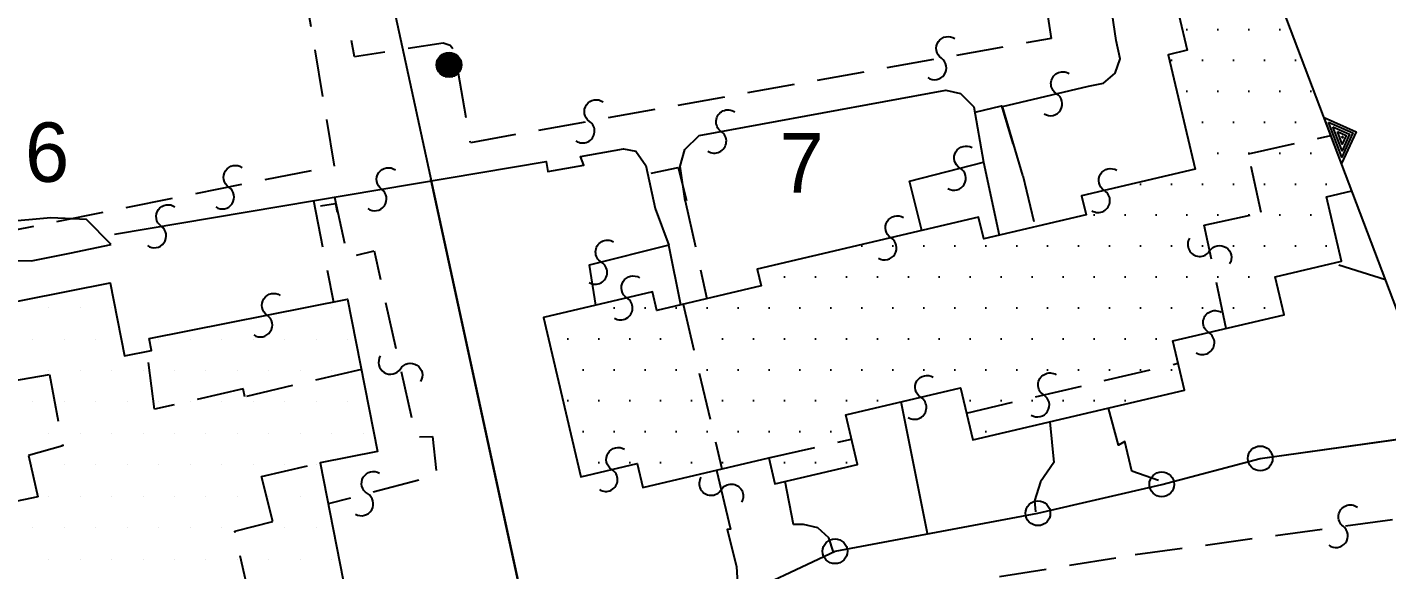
# Model space of a CAD drawing. Extents: x 160399 to 161261, y 619805 to 620526.
# Drawn here: x 160842.3 to 160910.9, y 620202.4 to 620229.8 of the extents above; entities that cross this region are included whole.
import ezdxf
from ezdxf.enums import TextEntityAlignment as Align

# ---------------------------------------------------------------- set-up
doc = ezdxf.new("R2010")
doc.units = 0
doc.header["$LTSCALE"] = 0.3749999999999999
doc.header["$MEASUREMENT"] = 0
doc.linetypes.add('HIDDEN', pattern=[9.524999999999999, 6.35, -3.175])
doc.layers.get('0').update_dxf_attribs({"linetype": 'CONTINUOUS'})
for name, color, linetype in [('FNCP002', 251, 'CONTINUOUS'), ('PCLP001', 7, 'CONTINUOUS'), ('PCLP004', 7, 'CONTINUOUS'), ('PCLS001', 2, 'CONTINUOUS'), ('PCLS002', 2, 'CONTINUOUS'), ('PH-BLDH001', 3, 'CONTINUOUS'), ('PH-BLDP001', 3, 'CONTINUOUS'), ('PH-BLDP008', 3, 'CONTINUOUS'), ('PH-BLDP030', 3, 'HIDDEN'), ('PH-BLDP034', 3, 'CONTINUOUS'), ('PH-FNCP000', 3, 'CONTINUOUS'), ('PH-FNCP006', 3, 'CONTINUOUS'), ('PH-LGTS008', 3, 'CONTINUOUS'), ('PH-RODP021', 3, 'HIDDEN'), ('PH-RODP023', 3, 'HIDDEN'), ('PH-TREP001', 3, 'CONTINUOUS'), ('SRVS007', 2, 'CONTINUOUS'), ('UD_PCLS008', 11, 'CONTINUOUS')]:
    doc.layers.add(name, color=color, linetype=linetype)
doc.styles.add('HEBTXT', font='hebtxt')

# ---------------------------------------------------------------- blocks, each defined once
blk = doc.blocks.new('*X24')
at = {"color": 0}
for p, q in [((160841.53125, 620215.6124999999), (160841.53125, 620215.6124999999)), ((160843.11875, 620215.6124999999), (160843.11875, 620215.6124999999)), ((160844.70625, 620215.6124999999), (160844.70625, 620215.6124999999)), ((160846.29375, 620215.6124999999), (160846.29375, 620215.6124999999)), ((160847.8812499999, 620215.6124999999), (160847.8812499999, 620215.6124999999)), ((160858.99375, 620215.6124999999), (160858.99375, 620215.6124999999)), ((160840.7375, 620214.025), (160840.7375, 620214.025)), ((160842.325, 620214.025), (160842.325, 620214.025)), ((160843.9125, 620214.025), (160843.9125, 620214.025)), ((160845.5, 620214.025), (160845.5, 620214.025)), ((160847.0875, 620214.025), (160847.0875, 620214.025)), ((160850.2625, 620214.025), (160850.2625, 620214.025)), ((160851.85, 620214.025), (160851.85, 620214.025)), ((160853.4375, 620214.025), (160853.4375, 620214.025)), ((160855.025, 620214.025), (160855.025, 620214.025)), ((160856.6125, 620214.025), (160856.6125, 620214.025)), ((160858.2, 620214.025), (160858.2, 620214.025)), ((160859.7875, 620214.025), (160859.7875, 620214.025)), ((160839.94375, 620212.4375), (160839.94375, 620212.4375)), ((160841.53125, 620212.4375), (160841.53125, 620212.4375)), ((160843.11875, 620212.4375), (160843.11875, 620212.4375)), ((160844.70625, 620212.4375), (160844.70625, 620212.4375)), ((160846.29375, 620212.4375), (160846.29375, 620212.4375)), ((160847.88125, 620212.4375), (160847.88125, 620212.4375)), ((160849.46875, 620212.4375), (160849.46875, 620212.4375)), ((160851.05625, 620212.4375), (160851.05625, 620212.4375)), ((160852.64375, 620212.4375), (160852.64375, 620212.4375)), ((160854.23125, 620212.4375), (160854.23125, 620212.4375)), ((160855.8187499999, 620212.4375), (160855.8187499999, 620212.4375)), ((160857.4062499999, 620212.4375), (160857.4062499999, 620212.4375)), ((160858.9937499999, 620212.4375), (160858.9937499999, 620212.4375)), ((160840.7375, 620210.85), (160840.7375, 620210.85)), ((160842.325, 620210.85), (160842.325, 620210.85)), ((160843.9125, 620210.85), (160843.9125, 620210.85)), ((160845.5, 620210.85), (160845.5, 620210.85)), ((160847.0875, 620210.85), (160847.0875, 620210.85)), ((160848.675, 620210.85), (160848.675, 620210.85)), ((160850.2625, 620210.85), (160850.2625, 620210.85)), ((160851.8499999999, 620210.85), (160851.8499999999, 620210.85)), ((160853.4374999999, 620210.85), (160853.4374999999, 620210.85)), ((160855.0249999999, 620210.85), (160855.0249999999, 620210.85)), ((160856.6124999999, 620210.85), (160856.6124999999, 620210.85)), ((160858.1999999999, 620210.85), (160858.1999999999, 620210.85)), ((160859.7874999999, 620210.85), (160859.7874999999, 620210.85)), ((160841.53125, 620209.2625), (160841.53125, 620209.2625)), ((160843.11875, 620209.2625), (160843.11875, 620209.2625)), ((160844.70625, 620209.2625), (160844.70625, 620209.2625)), ((160846.29375, 620209.2625), (160846.29375, 620209.2625)), ((160847.8812499999, 620209.2625), (160847.8812499999, 620209.2625)), ((160849.4687499999, 620209.2625), (160849.4687499999, 620209.2625)), ((160851.0562499999, 620209.2625), (160851.0562499999, 620209.2625)), ((160852.6437499999, 620209.2625), (160852.6437499999, 620209.2625)), ((160854.2312499999, 620209.2625), (160854.2312499999, 620209.2625)), ((160855.8187499999, 620209.2625), (160855.8187499999, 620209.2625)), ((160857.4062499999, 620209.2625), (160857.4062499999, 620209.2625)), ((160858.9937499999, 620209.2625), (160858.9937499999, 620209.2625)), ((160860.5812499999, 620209.2625), (160860.5812499999, 620209.2625)), ((160840.7375, 620207.6749999999), (160840.7375, 620207.6749999999)), ((160843.9125, 620207.6749999999), (160843.9125, 620207.6749999999)), ((160845.5, 620207.6749999999), (160845.5, 620207.6749999999)), ((160847.0875, 620207.6749999999), (160847.0875, 620207.6749999999)), ((160848.675, 620207.6749999999), (160848.675, 620207.6749999999)), ((160850.2625, 620207.6749999999), (160850.2625, 620207.6749999999)), ((160851.8499999999, 620207.6749999999), (160851.8499999999, 620207.6749999999)), ((160853.4374999999, 620207.6749999999), (160853.4374999999, 620207.6749999999)), ((160855.0249999999, 620207.6749999999), (160855.0249999999, 620207.6749999999)), ((160856.6124999999, 620207.6749999999), (160856.6124999999, 620207.6749999999)), ((160858.1999999999, 620207.6749999999), (160858.1999999999, 620207.6749999999)), ((160843.11875, 620206.0875), (160843.11875, 620206.0875)), ((160844.70625, 620206.0875), (160844.70625, 620206.0875)), ((160846.29375, 620206.0875), (160846.29375, 620206.0875)), ((160847.88125, 620206.0875), (160847.88125, 620206.0875)), ((160849.46875, 620206.0875), (160849.46875, 620206.0875)), ((160851.05625, 620206.0875), (160851.05625, 620206.0875)), ((160852.64375, 620206.0875), (160852.64375, 620206.0875)), ((160854.23125, 620206.0875), (160854.23125, 620206.0875)), ((160855.81875, 620206.0875), (160855.81875, 620206.0875)), ((160857.40625, 620206.0875), (160857.40625, 620206.0875)), ((160839.15, 620204.5), (160839.15, 620204.5)), ((160840.7375, 620204.5), (160840.7375, 620204.5)), ((160842.325, 620204.5), (160842.325, 620204.5)), ((160843.9125, 620204.5), (160843.9125, 620204.5)), ((160845.5, 620204.5), (160845.5, 620204.5)), ((160847.0875, 620204.5), (160847.0875, 620204.5)), ((160848.675, 620204.5), (160848.675, 620204.5)), ((160850.2625, 620204.5), (160850.2625, 620204.5)), ((160851.8499999999, 620204.5), (160851.8499999999, 620204.5)), ((160853.4374999999, 620204.5), (160853.4374999999, 620204.5)), ((160855.0249999999, 620204.5), (160855.0249999999, 620204.5)), ((160856.6124999999, 620204.5), (160856.6124999999, 620204.5)), ((160858.1999999999, 620204.5), (160858.1999999999, 620204.5)), ((160839.94375, 620202.9125), (160839.94375, 620202.9125)), ((160841.53125, 620202.9125), (160841.53125, 620202.9125)), ((160843.11875, 620202.9125), (160843.11875, 620202.9125)), ((160844.70625, 620202.9125), (160844.70625, 620202.9125)), ((160846.29375, 620202.9125), (160846.29375, 620202.9125)), ((160847.88125, 620202.9125), (160847.88125, 620202.9125)), ((160849.46875, 620202.9125), (160849.46875, 620202.9125)), ((160851.05625, 620202.9125), (160851.05625, 620202.9125)), ((160852.64375, 620202.9125), (160852.64375, 620202.9125)), ((160854.23125, 620202.9125), (160854.23125, 620202.9125)), ((160855.8187499999, 620202.9125), (160855.8187499999, 620202.9125)), ((160857.4062499999, 620202.9125), (160857.4062499999, 620202.9125)), ((160858.9937499999, 620202.9125), (160858.9937499999, 620202.9125)), ((160839.15, 620201.325), (160839.15, 620201.325)), ((160840.7375, 620201.325), (160840.7375, 620201.325)), ((160842.325, 620201.325), (160842.325, 620201.325)), ((160843.9125, 620201.325), (160843.9125, 620201.325)), ((160845.5, 620201.325), (160845.5, 620201.325)), ((160847.0875, 620201.325), (160847.0875, 620201.325)), ((160848.675, 620201.325), (160848.675, 620201.325)), ((160850.2625, 620201.325), (160850.2625, 620201.325)), ((160851.8499999999, 620201.325), (160851.8499999999, 620201.325)), ((160853.4374999999, 620201.325), (160853.4374999999, 620201.325)), ((160855.0249999999, 620201.325), (160855.0249999999, 620201.325)), ((160856.6124999999, 620201.325), (160856.6124999999, 620201.325)), ((160858.1999999999, 620201.325), (160858.1999999999, 620201.325)), ((160839.94375, 620199.7374999999), (160839.94375, 620199.7374999999)), ((160841.53125, 620199.7374999999), (160841.53125, 620199.7374999999)), ((160843.11875, 620199.7374999999), (160843.11875, 620199.7374999999)), ((160844.70625, 620199.7374999999), (160844.70625, 620199.7374999999)), ((160846.29375, 620199.7374999999), (160846.29375, 620199.7374999999)), ((160847.8812499999, 620199.7374999999), (160847.8812499999, 620199.7374999999)), ((160849.4687499999, 620199.7374999999), (160849.4687499999, 620199.7374999999)), ((160851.05625, 620199.7374999999), (160851.05625, 620199.7374999999)), ((160852.64375, 620199.7374999999), (160852.64375, 620199.7374999999)), ((160854.23125, 620199.7374999999), (160854.23125, 620199.7374999999)), ((160855.8187499999, 620199.7374999999), (160855.8187499999, 620199.7374999999)), ((160857.4062499999, 620199.7374999999), (160857.4062499999, 620199.7374999999)), ((160858.9937499999, 620199.7374999999), (160858.9937499999, 620199.7374999999)), ((160840.7375, 620198.15), (160840.7375, 620198.15)), ((160842.325, 620198.15), (160842.325, 620198.15)), ((160843.9125, 620198.15), (160843.9125, 620198.15)), ((160845.5, 620198.15), (160845.5, 620198.15)), ((160851.85, 620198.15), (160851.85, 620198.15)), ((160853.4375, 620198.15), (160853.4375, 620198.15)), ((160855.025, 620198.15), (160855.025, 620198.15)), ((160856.6125, 620198.15), (160856.6125, 620198.15)), ((160858.2, 620198.15), (160858.2, 620198.15)), ((160859.7875, 620198.15), (160859.7875, 620198.15)), ((160852.64375, 620196.5625), (160852.64375, 620196.5625)), ((160854.23125, 620196.5625), (160854.23125, 620196.5625))]:
    blk.add_line(p, q, dxfattribs=at)
blk = doc.blocks.new('*X10')
at = {"color": 0}
for p, q in [((-0.5, 0), (0.5, 0)), ((-0.4989909192560522, 0.03175), (0.4989909192560522, 0.03175)), ((-0.4959513585020209, 0.0635), (0.4959513585020208, 0.0635)), ((-0.4908435977987285, 0.09525), (0.4908435977987285, 0.09525)), ((-0.4836021091765419, 0.127), (0.4836021091765419, 0.127)), ((-0.4741291358902129, 0.15875), (0.4741291358902129, 0.15875)), ((-0.4622875187586185, 0.1905), (0.4622875187586185, 0.1905)), ((-0.4478894255282212, 0.22225), (0.4478894255282212, 0.22225)), ((-0.4306785344082057, 0.254), (0.4306785344082057, 0.254)), ((-0.4103010327795922, 0.28575), (0.4103010327795922, 0.28575)), ((-0.3862560679135021, 0.3175), (0.3862560679135021, 0.3175)), ((-0.3578050272145432, 0.34925), (0.3578050272145432, 0.34925)), ((-0.3237885112229895, 0.381), (0.3237885112229895, 0.381)), ((-0.2822010586443644, 0.41275), (0.2822010586443644, 0.41275)), ((-0.2289535979188796, 0.4445), (0.2289535979188796, 0.4445)), ((-0.1522692927021072, 0.47625), (0.1522692927021072, 0.47625)), ((-0.4989909192560522, -0.03175), (0.4989909192560522, -0.03175)), ((-0.4959513585020209, -0.0635), (0.4959513585020208, -0.0635)), ((-0.4908435977987285, -0.09525), (0.4908435977987285, -0.09525)), ((-0.4836021091765419, -0.127), (0.4836021091765419, -0.127)), ((-0.4741291358902129, -0.15875), (0.4741291358902129, -0.15875)), ((-0.4622875187586185, -0.1905), (0.4622875187586185, -0.1905)), ((-0.4478894255282212, -0.22225), (0.4478894255282212, -0.22225)), ((-0.4306785344082057, -0.254), (0.4306785344082057, -0.254)), ((-0.4103010327795922, -0.28575), (0.4103010327795922, -0.28575)), ((-0.3862560679135021, -0.3175), (0.3862560679135021, -0.3175)), ((-0.3578050272145432, -0.34925), (0.3578050272145432, -0.34925)), ((-0.3237885112229895, -0.381), (0.3237885112229895, -0.381)), ((-0.2822010586443644, -0.41275), (0.2822010586443644, -0.41275)), ((-0.2289535979188796, -0.4445), (0.2289535979188796, -0.4445)), ((-0.1522692927021072, -0.47625), (0.1522692927021072, -0.47625))]:
    blk.add_line(p, q, dxfattribs=at)
blk = doc.blocks.new('LGTS008')
blk.add_circle((0, 0), 0.5)
blk.add_blockref('*X10', (0, 0))
at = {"style": 'HEBTXT', "flags": 8}
blk.add_attdef('DESC', text='', height=1.5, dxfattribs=at).set_placement((-3.815126273058195, -0.6481117895361033), align=Align.CENTER)
at = {"style": 'HEBTXT', "flags": 9}
blk.add_attdef('ID', (0, -2.842750834517413), '', height=1.5, dxfattribs=at)
blk = doc.blocks.new('PCLS002')
blk.add_lwpolyline([(-0.8485281374238571, -0.8485281374238571, 1), (0, 0, -1), (0.8485281374238571, 0.8485281374238571, -1)], format="xyb")
blk = doc.blocks.new('PCLS008')
at = {"style": 'HEBTXT', "flags": 1}
blk.add_attdef('CAPTION', text='', height=1.5, dxfattribs=at).set_placement((-0.1651017121039331, -14.19119258294813), align=Align.CENTER)
blk = doc.blocks.new('SRVS007')
blk.add_circle((0, 0), 0.5)
at = {"style": 'HEBTXT'}
blk.add_attdef('NAME', text='', height=1.8, dxfattribs=at).set_placement((-0.01061771158461622, -2.996116567604858), align=Align.CENTER)
for tag, flags, p in [('KIND', 1, (1.110223024625157e-16, -6.042079831357224, -0.001)), ('HEIGHT', 1, (1.040834085586084e-16, -7.999999999999998, -0.001)), ('SOURCE-CODE', 9, (1.110223024625157e-16, -9.957920168642774, -0.001)), ('MARK-CODE', 9, (1.110223024625157e-16, -11.91584033728554, -0.0009999999999999998))]:
    blk.add_attdef(tag, text='', height=1.8, dxfattribs=dict(at, flags=flags)).set_placement(p, align=Align.CENTER)
blk = doc.blocks.new('SU93_41R')
for points in [[(1, 0), (0, -1), (-1, 0)], [(0.7585786437626905, -0.09999999999999998), (7.317459302679231e-17, -0.8585786437626906), (-0.7585786437626905, -0.09999999999999999)], [(0.5171572875253809, -0.2), (1.00281491009582e-16, -0.7171572875253809), (-0.5171572875253808, -0.2)], [(0.2757359312880714, -0.3), (1.006676197321423e-16, -0.5757359312880714), (-0.2757359312880712, -0.3)], [(0.03431457505076198, -0.4), (1.236166001407265e-16, -0.4343145750507619), (-0.03431457505076168, -0.4000000000000001)]]:
    blk.add_lwpolyline(points, close=True)

msp = doc.modelspace()

# ---------------------------------------------------------------- hatches: boundary and pattern name
at = {"layer": 'PH-BLDH001'}
h = msp.add_hatch(dxfattribs=at)
h.set_pattern_fill('DOTS', color=256, scale=25, style=0)
h.set_pattern_definition([(0, (0, 0), (0.78125, 1.5625), [0, -1.5625])])
h.paths.add_polyline_path([(160889.36, 620211.576), (160889.973, 620208.9600000001), (160900.653, 620211.464), (160900.071, 620213.9500000001), (160905.687, 620215.2660000001), (160905.235, 620217.194), (160908.588, 620217.9799999999), (160907.826, 620221.231), (160909.1078780806, 620221.5314505155), (160902.042408251, 620240.1840437674), (160897.541, 620239.1290000001), (160898.783, 620233.8300000002), (160899.528, 620234.0049999999), (160900.787, 620228.6320000001), (160899.833, 620228.4079999999), (160901.19, 620222.6220000001), (160895.463, 620221.2790000001), (160895.689, 620220.314), (160890.524, 620219.103), (160890.268, 620220.1959999999), (160879.093, 620217.5759999999), (160879.292, 620216.7280000001), (160874.035, 620215.496), (160873.816, 620216.429), (160868.305, 620215.137), (160870.191, 620207.094), (160873.042, 620207.7619999999), (160873.324, 620206.559), (160879.676, 620208.0480000001), (160879.984, 620206.7339999999), (160884.159, 620207.713), (160883.572, 620210.219)])

# ---------------------------------------------------------------- linework, layer by layer
at = {"layer": 'FNCP002', "flags": 128}
for points in [[(160868.19, 620196.44), (160862.62, 620222.12)], [(160899.51, 620206.71), (160904.48, 620208.02), (160915.36, 620209.54)], [(160883.02, 620203.33), (160893.26, 620205.25)]]:
    msp.add_lwpolyline(points, dxfattribs=at)
at = {"layer": 'PCLP001', "flags": 128}
msp.add_lwpolyline([(160942.6379617962, 620160.5321233892), (160941.9414394177, 620165.3673841658), (160937.5425281613, 620195.9046414202), (160937.9727883891, 620197.393394533), (160943.4027535746, 620216.1817394668), (160943.7537250473, 620217.3961437705), (160936.6730765633, 620219.121494688), (160931.7860072961, 620220.312333276), (160923.7465972283, 620223.2164118048), (160919.9197403612, 620220.653673923), (160916.2219559209, 620218.1773721973), (160911.5607681577, 620215.0559064959), (160899.5886113617, 620246.661981739), (160895.9811941719, 620256.185436959), (160889.3340980842, 620273.7335381638), (160843.9506817205, 620278.6978322855), (160819.8900082151, 620281.329616015), (160712.8107588627, 620293.0420656329)], dxfattribs=at)
at = {"layer": 'PCLP004'}
for p, q in [((160858.8053272823, 620239.7072164074), (160868.19, 620196.44)), ((160904.48, 620208.02), (160915.36, 620209.54)), ((160899.51, 620206.71), (160904.48, 620208.02)), ((160893.26, 620205.25), (160899.51, 620206.71)), ((160883.02, 620203.33), (160893.26, 620205.25)), ((160877.33, 620200.66), (160883.02, 620203.33))]:
    msp.add_line(p, q, dxfattribs=at)
at = {"layer": 'PH-BLDP001'}
msp.add_lwpolyline([(160899.528, 620234.005), (160900.787, 620228.632), (160899.833, 620228.408), (160901.19, 620222.622), (160895.463, 620221.2790000001), (160895.689, 620220.314), (160890.524, 620219.103), (160890.524, 620219.103), (160890.268, 620220.196), (160879.093, 620217.576), (160879.292, 620216.728), (160874.035, 620215.496), (160873.816, 620216.429), (160868.305, 620215.137), (160870.191, 620207.094), (160873.042, 620207.762), (160873.324, 620206.559), (160879.676, 620208.0480000001), (160879.984, 620206.734), (160884.159, 620207.713), (160883.572, 620210.219), (160889.36, 620211.576), (160889.973, 620208.9600000001), (160900.653, 620211.464), (160900.071, 620213.9500000001), (160905.687, 620215.2660000001), (160905.235, 620217.194), (160908.588, 620217.98), (160907.826, 620221.231), (160909.1078780805, 620221.5314505156)], dxfattribs=at)
msp.add_lwpolyline([(160848.409, 620214.081), (160858.421, 620216.054), (160859.936, 620208.368), (160857.03, 620207.7960000001), (160859.027, 620197.659), (160850.273, 620195.934), (160849.497, 620199.87), (160848.679, 620199.709), (160848.836, 620198.9160000001), (160838.492, 620196.878), (160836.912, 620204.8990000001), (160841.343, 620205.772), (160840.946, 620207.783), (160839.288, 620207.457), (160837.768, 620215.1710000001), (160846.44, 620216.8790000001), (160847.165, 620213.197), (160848.531, 620213.466)], close=True, dxfattribs=at)
at = {"layer": 'PH-BLDP008'}
for points in [[(160887.409, 620219.5260000001), (160886.778, 620222.02), (160890.519, 620222.9870000001), (160891.301, 620219.2860000001)], [(160875.232, 620215.7760000001), (160874.632, 620218.783), (160870.616, 620217.7760000001), (160870.935, 620215.753)]]:
    msp.add_lwpolyline(points, dxfattribs=at)
at = {"layer": 'PH-BLDP030'}
for points in [[(160902.766, 620214.582), (160901.647, 620219.7910000001), (160904.532, 620220.436), (160903.887, 620223.3940000001), (160908.0457267573, 620224.3354928627)], [(160840.578, 620215.7250000001), (160841.43, 620211.927), (160843.384, 620212.25), (160844.043, 620208.6490000001), (160842.31, 620208.165), (160842.787, 620206.077), (160841.343, 620205.772)], [(160875.349, 620215.804), (160877.306, 620207.4920000001)], [(160859.119, 620212.512), (160853.232, 620211.1270000001), (160853.144, 620211.535), (160848.68, 620210.507), (160848.303, 620213.4210000001)], [(160889.657, 620210.31), (160900.335, 620212.8230000001)], [(160879.676, 620208.0480000001), (160883.859, 620208.993)], [(160856.153, 620197.0930000001), (160855.181, 620201.148), (160853.522, 620200.778), (160852.729, 620204.3520000001), (160854.656, 620204.829), (160854.072, 620207.105), (160857.03, 620207.7960000001)]]:
    msp.add_lwpolyline(points, dxfattribs=at)
at = {"layer": 'PH-BLDP034'}
for points in [[(160890.096, 620225.511), (160891.427, 620225.8200000001), (160891.991, 620223.912)], [(160873.745, 620222.424), (160875.097, 620222.706), (160875.52, 620221.04)], [(160857.059, 620220.7760000001), (160857.815, 620220.897), (160857.889, 620220.4550000001)]]:
    msp.add_lwpolyline(points, dxfattribs=at)
at = {"layer": 'PH-FNCP000'}
for points in [[(160892.495, 620222.3), (160891.474, 620225.7860000001), (160895.804, 620226.821), (160896.563, 620226.969), (160897.15, 620227.4720000001), (160897.413, 620228.1980000001), (160897.201, 620229.118), (160897.006, 620230.483), (160898.98, 620230.981)], [(160875.46, 620221.033), (160875.197, 620222.78), (160875.447, 620223.613), (160876.16, 620224.327), (160888.615, 620226.6140000001), (160889.36, 620226.4530000001), (160890.022, 620225.772), (160890.519, 620222.9870000001)], [(160846.651, 620219.348), (160868.436, 620223.008), (160868.524, 620222.506), (160870.351, 620222.836), (160870.177, 620223.2710000001), (160872.345, 620223.6540000001), (160872.963, 620223.5380000001), (160873.47, 620222.805), (160873.941, 620220.637)], [(160887.687, 620204.231), (160886.361, 620210.873)], [(160899.345, 620206.9), (160898.003, 620207.37), (160897.654, 620208.87), (160897.333, 620208.689), (160896.814, 620210.564)], [(160893.858, 620209.871), (160894.06, 620207.8150000001), (160893.385, 620206.831), (160893.091, 620205.873), (160893.145, 620205.318)], [(160877.041, 620207.43), (160877.75, 620204.441), (160877.583, 620204.427), (160878.053, 620202.56), (160878.091, 620201.7080000001), (160877.6330000001, 620200.7990000001)], [(160882.946, 620203.287), (160882.712, 620204.01), (160882.147, 620204.5190000001), (160881.425, 620204.6780000001), (160880.93, 620204.6780000001), (160880.511, 620206.858)]]:
    msp.add_lwpolyline(points, dxfattribs=at)
at = {"layer": 'PH-FNCP006'}
msp.add_lwpolyline([(160910.8069819726, 620217.0458756628), (160908.44, 620217.7740000001)], dxfattribs=at)
at = {"layer": 'PH-RODP021', "flags": 128}
for points in [[(160806.245691188, 620282.8220468708), (160794.42, 620281.2320000001), (160792.78, 620281.143), (160777.902, 620278.2910000001), (160766.296, 620276.0380000001), (160755.581, 620273.8990000001), (160732.106, 620272.1710000001), (160728.645, 620271.7860000001), (160726.281, 620271.219), (160724.04, 620270.278), (160721.98, 620268.9870000001), (160720.496, 620267.7220000001), (160718.195, 620265.116), (160717.139, 620262.819), (160716.452, 620260.385), (160716.151, 620257.875), (160716.263, 620255.187), (160718.52, 620239.926), (160723.117, 620212.598), (160731.524, 620162.0780000001), (160738.579, 620119.001), (160744.217, 620080.8030000001), (160744.614, 620078.1120000001), (160745.121, 620075.8330000001), (160746.003, 620073.672), (160747.74, 620071.0530000001), (160749.426, 620069.299), (160751.373, 620067.8400000001), (160753.529, 620066.714), (160755.778, 620065.966), (160758.804, 620065.6900000001), (160761.841, 620065.809), (160763.49, 620066.04), (160764.526, 620067.52), (160778.776, 620069.4680000001), (160780.205, 620070.113), (160781.429, 620071.0930000001), (160782.37, 620072.3470000001), (160782.962, 620073.7760000001), (160781.469, 620088.763), (160781.036, 620089.731), (160780.279, 620090.4750000001), (160779.304, 620090.892), (160778.455, 620090.949), (160765.644, 620089.0630000001), (160764.04, 620100.515), (160763.05, 620100.287), (160760.517, 620117.997), (160764.352, 620118.657), (160764.693, 620119.052), (160764.759, 620119.802), (160763.909, 620127.5390000001), (160763.613, 620128.2490000001), (160763.151, 620128.402), (160759.56, 620127.878), (160756.207, 620145.8740000001), (160771.44, 620148.6730000001), (160772.828, 620139.403), (160770.05, 620138.9580000001), (160769.408, 620138.6630000001), (160769.201, 620138.148), (160769.215, 620137.5390000001), (160769.59, 620137.084), (160769.978, 620136.7890000001), (160770.788, 620136.797), (160773.787, 620137.221), (160774.516, 620137.865), (160774.857, 620138.186), (160775.024, 620138.829), (160775.11, 620139.4180000001), (160774.982, 620140.201), (160770.775, 620166.1640000001), (160770.666, 620167.831), (160770.451, 620168.8080000001), (160769.928, 620169.4230000001), (160769.419, 620169.7980000001), (160768.489, 620169.797), (160761.588, 620168.807), (160757.161, 620200.473), (160761.719, 620201.28), (160761.362, 620203.643), (160771.803, 620205.0850000001), (160774.431, 620187.02), (160771.185, 620186.388), (160770.301, 620186.0390000001), (160770.255, 620185.5430000001), (160770.349, 620185.081), (160770.945, 620184.721), (160771.481, 620184.694), (160775.858, 620185.381), (160776.492, 620180.241), (160772.048, 620179.42), (160771.245, 620179.145), (160771.205, 620178.6490000001), (160771.36, 620178.228), (160775.661, 620174.376), (160781.545, 620137.55), (160782.418, 620136.978), (160783.721, 620136.782), (160786.566, 620137.24), (160787.142, 620137.537), (160787.449, 620138.419), (160787.214, 620139.2420000001), (160786.728, 620139.6780000001), (160786.08, 620139.755), (160785.754, 620139.636), (160783.124, 620138.997), (160778.794, 620166.305), (160793.82, 620168.7220000001), (160796.838, 620148.3150000001), (160793.505, 620147.836), (160792.992, 620147.591), (160792.762, 620147.071), (160792.81, 620146.738), (160794.318, 620137.3), (160794.617, 620136.7740000001), (160795.176, 620136.544), (160795.617, 620136.626), (160798.609, 620136.983), (160799.175, 620132.4580000001), (160795.14, 620131.685), (160794.553, 620131.4480000001), (160794.221, 620130.91), (160794.204, 620130.5190000001), (160795.039, 620124.381), (160795.083, 620123.795), (160795.487, 620123.368), (160796.305, 620123.378), (160800.442, 620123.724), (160804.031, 620094.005), (160788.83, 620092.0630000001), (160788.108, 620091.55), (160787.681, 620090.7740000001), (160787.607, 620090.1070000001), (160789.219, 620076.6070000001), (160789.582, 620075.202), (160790.31, 620073.947), (160791.348, 620072.934), (160792.621, 620072.2370000001), (160794.034, 620071.908), (160795.241, 620071.9330000001), (160807.624, 620073.517), (160809.004, 620072.327), (160816.668, 620073.579), (160818.945, 620074.407), (160821.058, 620075.594), (160822.951, 620077.106), (160824.574, 620078.905), (160825.885, 620080.944), (160826.848, 620083.167), (160827.438, 620085.517), (160827.64, 620087.932), (160827.558, 620089.5210000001), (160827.395, 620092.4870000001), (160825.17, 620094.513), (160824.131, 620125.044), (160825.22, 620131.8150000001), (160826.696, 620138.511), (160828.553, 620145.113), (160829.693, 620148.572), (160832.331, 620154.733), (160834.44, 620155.0970000001), (160836.812, 620159.39), (160841.211, 620166.2420000001), (160849.335, 620176.157), (160851.997, 620179.0040000001), (160852.242, 620181.7890000001), (160859.654, 620187.513), (160868.324, 620193.2180000001), (160871.19, 620192.3030000001), (160877.572, 620196.5800000001), (160884.423, 620200.937), (160898.172, 620203.1630000001)], [(160896.351, 620247.8620000001), (160893.048, 620247.469), (160892.253, 620247.1490000001), (160891.684, 620246.508), (160891.461, 620245.68), (160891.511, 620245.192), (160893.928, 620229.229), (160864.62, 620223.962), (160863.833, 620228.567), (160863.592, 620228.875), (160863.25, 620228.988), (160858.772, 620228.3080000001), (160857.932, 620232.6120000001), (160861.968, 620233.358), (160862.507, 620233.704), (160862.743, 620234.4160000001), (160861.963, 620238.9010000001), (160882.47, 620242.332), (160882.948, 620239.187), (160883.162, 620238.812), (160883.827, 620238.3940000001), (160884.61, 620238.351), (160885.316, 620238.6950000001), (160885.592, 620239.0020000001), (160885.599, 620239.3960000001), (160884.932, 620244.316), (160883.959, 620245.1340000001), (160882.353, 620245.6930000001), (160862.255, 620242.1880000001), (160857.804, 620241.3400000001), (160856.829, 620241.042), (160856.04, 620240.397), (160855.555, 620239.5), (160855.457, 620238.38), (160855.618, 620237.643), (160856.054, 620237.262), (160856.636, 620237.176), (160856.857, 620237.196), (160857.486, 620237.98), (160860.216, 620238.417), (160861.016, 620234.2810000001), (160857.182, 620233.4480000001), (160856.565, 620233.194), (160856.199, 620232.637), (160856.158, 620232.2350000001), (160857.746, 620222.785), (160838.579, 620218.9330000001), (160838.438, 620219.3940000001), (160837.253, 620219.219), (160836.614, 620222.5920000001), (160836.268, 620223.1020000001), (160835.502, 620223.2810000001), (160834.057, 620222.9920000001), (160833.481, 620222.9110000001), (160833.088, 620222.4820000001), (160833.027, 620222.054), (160834.829, 620212.67), (160827.032, 620211.251), (160824.988, 620221.351), (160822.685, 620221.175), (160821.07, 620231.897), (160846.315, 620235.935), (160846.914, 620232.408), (160847.276, 620231.792), (160848.225, 620231.765), (160849.103, 620232.1240000001), (160849.484, 620232.4500000001), (160849.591, 620233.0800000001), (160848.697, 620237.858), (160848.353, 620238.5850000001), (160847.706, 620239.061), (160847.116, 620239.182), (160844.485, 620239.1930000001), (160816.87, 620234.41), (160798.411, 620231.402)], [(160898.172, 620203.1630000001), (160916.238, 620205.631), (160919.623, 620206.099), (160921.382, 620206.772), (160922.87, 620207.386), (160924.165, 620208.3420000001), (160925.189, 620209.5850000001), (160925.925, 620211.174), (160926.304, 620212.905), (160926.317, 620214.5390000001), (160923.706, 620221.873), (160922.4631268765, 620222.3569079861)]]:
    msp.add_lwpolyline(points, dxfattribs=at)
at = {"layer": 'PH-RODP023', "flags": 128}
for points in [[(160892.495, 620222.3), (160893.112, 620219.7100000001)], [(160856.702, 620221.037), (160857.705, 620215.9130000001)], [(160857.761, 620221.2150000001), (160858.42, 620218.18), (160859.758, 620218.496), (160861.862, 620209.106), (160862.705, 620209.12), (160862.921, 620207.152), (160857.437, 620205.729)], [(160875.46, 620221.033), (160876.551, 620216.0850000001)], [(160873.941, 620220.637), (160874.632, 620218.783)]]:
    msp.add_lwpolyline(points, dxfattribs=at)
at = {"layer": 'PH-TREP001'}
msp.add_lwpolyline([(160846.491, 620218.826), (160845.251, 620220.0830000001), (160843.437, 620220.162), (160841.021, 620219.9450000001), (160839.696, 620219.108), (160840.112, 620218.01), (160842.462, 620217.9990000001), (160844.396, 620218.3890000001)], close=True, dxfattribs=at)

# ---------------------------------------------------------------- block references
at = {"layer": 'PCLS001', "xscale": 1.25, "yscale": 1.25, "zscale": 1.25, "rotation": 110.7463317073482}
msp.add_blockref('SU93_41R', (160908.1442893613, 620224.0752910351), dxfattribs=at)
at = {"layer": 'PCLS002'}
for p, rotation in [((160888.3864555636, 620228.2331178333, 33.494), 10.18799092796506), ((160894.204813057, 620226.4387463081, 35.27500000000001), 13.44317295162398), ((160870.6282367237, 620225.0417523825, 33.494), 10.18799092796506), ((160877.2770751164, 620224.53211849, 34.99802746675255), 10.40480510098027), ((160889.3298450109, 620222.6796188521, 39.351), 14.49298879928231), ((160852.4296709007, 620221.7165751193, 33.494), 11.36338483930838), ((160860.1367772174, 620221.6136848573, 34.88638703908369), 9.536942701874091), ((160896.613110329, 620221.5487045874, 46.48), 13.19757499775689), ((160849.014278498, 620219.7450438055, 35.27287919105145), 9.536942701874091), ((160885.8455858477, 620219.1591565924, 46.654), 13.19478734287027), ((160871.228676772, 620217.92962687, 39.16156199210582), 14.07651932982992), ((160901.9255017395, 620218.4945607139, 46.621), 282.1240497792619), ((160872.5206886354, 620216.125326931, 43.682), 13.19415239361852), ((160854.3575106212, 620215.2532344642, 50.13886986327448), 11.14806486729439), ((160901.8828139538, 620214.3745632414, 45.95769500744927), 13.18819293913186), ((160861.0907923803, 620212.547843892, 33.762), 282.6295553857382), ((160887.3488091364, 620211.1044751205, 47.05317992785087), 13.18674106409061), ((160893.5522179038, 620211.2267149833, 47.15952669832781), 13.24321157104748), ((160871.7598042982, 620207.4615767349, 44.08369313843622), 13.18674106409061), ((160859.4241800722, 620206.2446377175, 33.762), 14.54641972388307), ((160877.275663433, 620206.4407066274, 35.167), 283.3441133567314), ((160908.6648288834, 620204.596427526, 32.574), 7.77903511329074)]:
    msp.add_blockref('PCLS002', p, dxfattribs=dict(at, rotation=rotation))
at = {"layer": 'PH-BLDH001'}
msp.add_blockref('*X24', (-1.369999999995343, 0.02000000001862645), dxfattribs=at)
at = {"layer": 'PH-LGTS008', "xscale": 1.25, "yscale": 1.25, "zscale": 1.25}
msp.add_blockref('LGTS008', (160863.539, 620227.897, 33.032), dxfattribs=at)
at = {"layer": 'SRVS007', "xscale": 1.25, "yscale": 1.25, "zscale": 1.25}
for p in [(160904.48, 620208.02, 1000), (160899.51, 620206.71, 1000), (160893.26, 620205.25, 1000), (160883.02, 620203.33, 1000)]:
    msp.add_blockref('SRVS007', p, dxfattribs=at)
at = {"layer": 'UD_PCLS008'}
ref = msp.add_blockref('PCLS008', (160843.2567947361, 620222.6121822774, 6), dxfattribs=dict(at, xscale=1.25, yscale=1.25, zscale=1.25))
ref.add_attrib('PARCEL', '6', dxfattribs={"layer": '0', "height": 3, "style": 'HEBTXT'}).set_placement((160843.2567947361, 620223.4871822773), align=Align.MIDDLE_CENTER)
ref = msp.add_blockref('PCLS008', (160881.3392452619, 620222.0701363687, 7), dxfattribs=dict(at, xscale=1.25, yscale=1.25, zscale=1.25))
ref.add_attrib('PARCEL', '7', dxfattribs={"layer": '0', "height": 3, "style": 'HEBTXT'}).set_placement((160881.3392452619, 620222.9451363687), align=Align.MIDDLE_CENTER)

doc.saveas('drawing.dxf')
